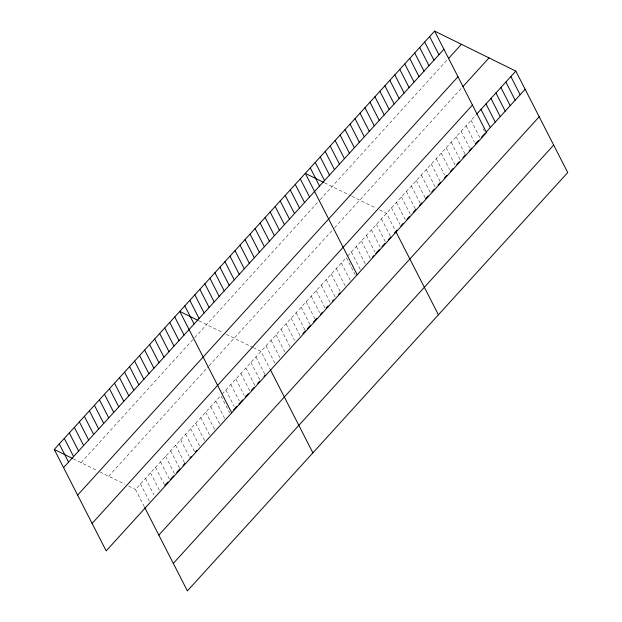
<?xml version="1.0" encoding="UTF-8"?>
<svg xmlns="http://www.w3.org/2000/svg" width="622" height="622" viewBox="0 0 622 622"><rect width="100%" height="100%" fill="white"/><g stroke="black" fill="none" stroke-linecap="round" stroke-linejoin="round"><path stroke-width="0.47" stroke-dasharray="3.11 2.33" d="M81.054 462.651L194.025 338.399M194.655 337.715L319.545 200.346M320.167 199.654L447.739 59.339M108.671 476.25L208.456 366.498M209.085 365.806L333.975 228.437M334.605 227.745L461.672 87.982M144.32 506.743L135.472 489.452L220.818 395.569L229.673 412.868M222.077 394.192L346.337 257.508L355.193 274.807M347.597 256.132L476.032 114.86M324.435 182.767L351.026 195.86M351.819 196.249L375.789 208.051M379.614 209.941L386.503 213.33L394.916 229.767M198.916 320.828L223.142 332.754M226.299 334.309L252.563 347.247M253.333 347.62L260.983 351.391L269.839 368.69M73.404 458.881L97.623 470.815M99.994 471.981L124.75 484.173M128.575 486.054L135.472 489.452M483.115 128.7L484.445 131.289M471.064 120.326L479.912 137.625M466.088 125.8L474.493 142.228M461.112 131.273L469.524 147.702M456.144 136.739L464.992 154.038M451.168 142.213L460.016 159.512M446.192 147.686L455.04 164.978M441.216 153.152L449.628 169.588M436.247 158.626L444.652 175.054M431.271 164.099L440.119 181.391M426.295 169.565L435.587 187.727M421.319 175.039L430.175 192.338M416.351 180.504L425.199 197.804M411.375 185.978L420.223 203.277M406.399 191.452L415.255 208.743M401.423 196.917L410.279 214.217M396.455 202.391L405.303 219.69M391.479 207.865L399.884 224.293M381.488 218.858L390.336 236.15M376.465 224.379L385.313 241.678M371.443 229.899L380.291 247.198M366.42 235.419L374.833 251.856M361.398 240.947L370.253 258.239M356.383 246.468L365.231 263.767M351.36 251.988L360.208 269.287M341.315 263.036L350.17 280.328M336.3 268.556L345.148 285.856M331.277 274.077L340.125 291.376M326.255 279.605L335.11 296.896M321.232 285.125L330.088 302.416M316.217 290.645L325.065 307.944M311.194 296.165L319.599 312.602M306.172 301.693L315.027 318.985M301.149 307.214L310.005 324.513M296.134 312.734L304.982 330.033M291.112 318.254L299.959 335.553M286.089 323.782L294.501 340.211M281.066 329.302L289.922 346.602M276.051 334.823L284.899 352.122M271.029 340.343L279.877 357.642M266.006 345.871L274.862 363.162M255.969 356.911L264.817 374.211M250.946 362.439L259.794 379.731M245.923 367.96L254.779 385.251M240.901 373.48L249.756 390.779M235.886 379L244.29 395.437M230.863 384.528L239.268 400.957M225.84 390.048L234.253 406.477M215.803 401.089L224.651 418.388M210.78 406.617L219.628 423.909M205.758 412.137L214.613 429.437M200.735 417.657L209.591 434.957M195.72 423.178L204.568 440.477M190.697 428.706L199.545 445.997M185.675 434.226L194.53 451.525M180.652 439.746L189.065 456.183M175.637 445.274L184.485 462.566M170.615 450.794L179.463 468.086M165.592 456.315L174.448 473.614M160.569 461.835L169.425 479.134M155.554 467.363L164.402 484.655M150.532 472.883L159.38 490.183M145.509 478.404L153.922 494.84M140.486 483.924L149.342 501.223"/><path stroke-width="0.93" d="M434.615 31.1L486.528 132.548L106.175 550.905L54.262 449.457L434.615 31.1L515.825 71.095L567.738 172.543L187.385 590.9L144.763 507.614M63.553 467.62L443.914 49.262M448.361 58.655L461.415 44.294M77.618 495.104L457.979 76.747M462.916 86.614L489.024 57.893M92.11 523.421L472.463 105.064M476.654 114.176L515.825 71.095M164.846 485.518L167.987 482.073M170.49 479.305L173.631 475.861M176.772 472.409L179.906 468.957M183.047 465.505L184.928 463.429M189.951 457.909L191.203 456.532M195.596 451.696L196.855 450.32M233.25 410.279L237.021 406.135M238.902 404.067L242.666 399.923M245.177 397.163L248.318 393.71M251.451 390.258L253.963 387.498M257.726 383.362L259.615 381.286M264.008 376.458L265.26 375.074M302.914 333.656L305.425 330.896M307.307 328.828L310.448 325.376M313.581 321.924L316.722 318.472M320.486 314.328L322.367 312.26M326.138 308.115L328.019 306.047M332.412 301.211L333.664 299.835M338.687 294.315L339.946 292.931M372.578 257.034L373.83 255.658M375.719 253.582L379.482 249.445M381.994 246.677L385.127 243.233M388.268 239.781L390.779 237.021M394.542 232.877L397.046 230.124M400.77 226.027L403.258 223.29M406.99 219.185L409.478 216.448M413.21 212.351L415.698 209.614M419.422 205.509L421.91 202.772M425.642 198.667L428.13 195.938M431.862 191.833L434.35 189.096M438.075 184.991L440.563 182.254M444.295 178.156L446.783 175.42M450.515 171.314L453.003 168.578M456.727 164.48L459.215 161.743M462.947 157.638L465.435 154.901M469.167 150.804L471.655 148.067M475.379 143.962L478.489 140.541M481.599 137.12L484.709 133.707M485.953 132.338L525.123 89.257M158.828 535.099L539.188 116.742M173.32 563.415L553.673 145.058M323.673 182.394L305.293 173.344L357.207 274.792M198.154 320.447L179.774 311.397L231.695 412.852M54.262 449.457L72.634 458.507M510.856 76.56L520.147 94.723M505.88 82.034L515.172 100.196M500.904 87.508L510.196 105.662M495.928 92.973L505.227 111.136M490.96 98.447L500.251 116.609M485.984 103.913L495.275 122.075M481.008 109.386L490.307 127.549M429.647 36.574L438.938 54.736M424.671 42.039L433.962 60.202M419.694 47.513L428.986 65.675M414.718 52.987L424.017 71.141M409.75 58.452L419.041 76.615M404.774 63.926L414.065 82.088M399.798 69.4L409.089 87.554M394.822 74.865L404.121 93.028M389.854 80.339L399.145 98.501M384.878 85.805L394.169 103.967M379.902 91.278L389.201 109.441M374.926 96.752L384.225 114.915M369.958 102.218L379.249 120.38M364.982 107.692L374.273 125.854M360.006 113.165L369.305 131.328M355.038 118.631L364.329 136.793M350.062 124.105L359.353 142.267M345.086 129.578L354.377 147.741M395.802 231.493L438.417 314.786M340.11 135.044L349.408 153.206M335.141 140.518L344.433 158.68M330.165 145.991L339.457 164.146M325.189 151.457L334.48 169.619M320.213 156.931L329.512 175.093M315.245 162.396L324.536 180.559M310.269 167.87L319.56 186.032M300.27 178.864L309.569 197.026M295.256 184.384L304.547 202.547M290.233 189.912L299.524 208.067M285.21 195.432L294.509 213.595M280.188 200.953L289.487 219.115M275.173 206.473L284.464 224.635M270.15 212.001L279.441 230.163M265.127 217.521L274.426 235.684M260.105 223.041L269.404 241.204M255.09 228.562L264.381 246.724M250.067 234.09L259.358 252.252M245.045 239.61L254.344 257.772M240.022 245.13L249.321 263.293M235.007 250.65L244.298 268.813M229.984 256.178L239.276 274.341M224.962 261.699L234.253 279.861M219.939 267.219L229.238 285.381M270.282 369.554L312.905 452.839M214.924 272.747L224.215 290.902M209.902 278.267L219.193 296.43M204.879 283.787L214.17 301.95M199.856 289.308L209.155 307.47M194.841 294.836L204.133 312.998M189.819 300.356L199.11 318.518M184.796 305.876L194.087 324.039M174.759 316.925L184.05 335.087M169.736 322.445L179.027 340.607M164.713 327.965L174.005 346.127M159.691 333.485L168.99 351.648M154.676 339.013L163.967 357.176M149.653 344.534L158.944 362.696M144.631 350.054L153.922 368.216M139.608 355.582L148.907 373.736M134.593 361.102L143.884 379.264M129.57 366.622L138.861 384.785M124.548 372.143L133.839 390.305M119.525 377.671L128.824 395.825M114.51 383.191L123.801 401.353M109.488 388.711L118.779 406.874M104.465 394.231L113.756 412.394M99.442 399.759L108.741 417.922M94.427 405.28L103.719 423.442M89.405 410.8L98.696 428.962M84.382 416.32L93.673 434.483M79.359 421.848L88.658 440.011M74.345 427.368L83.636 445.531M69.322 432.889L78.613 451.051M64.299 438.417L73.59 456.571M59.277 443.937L68.576 462.099"/></g></svg>
